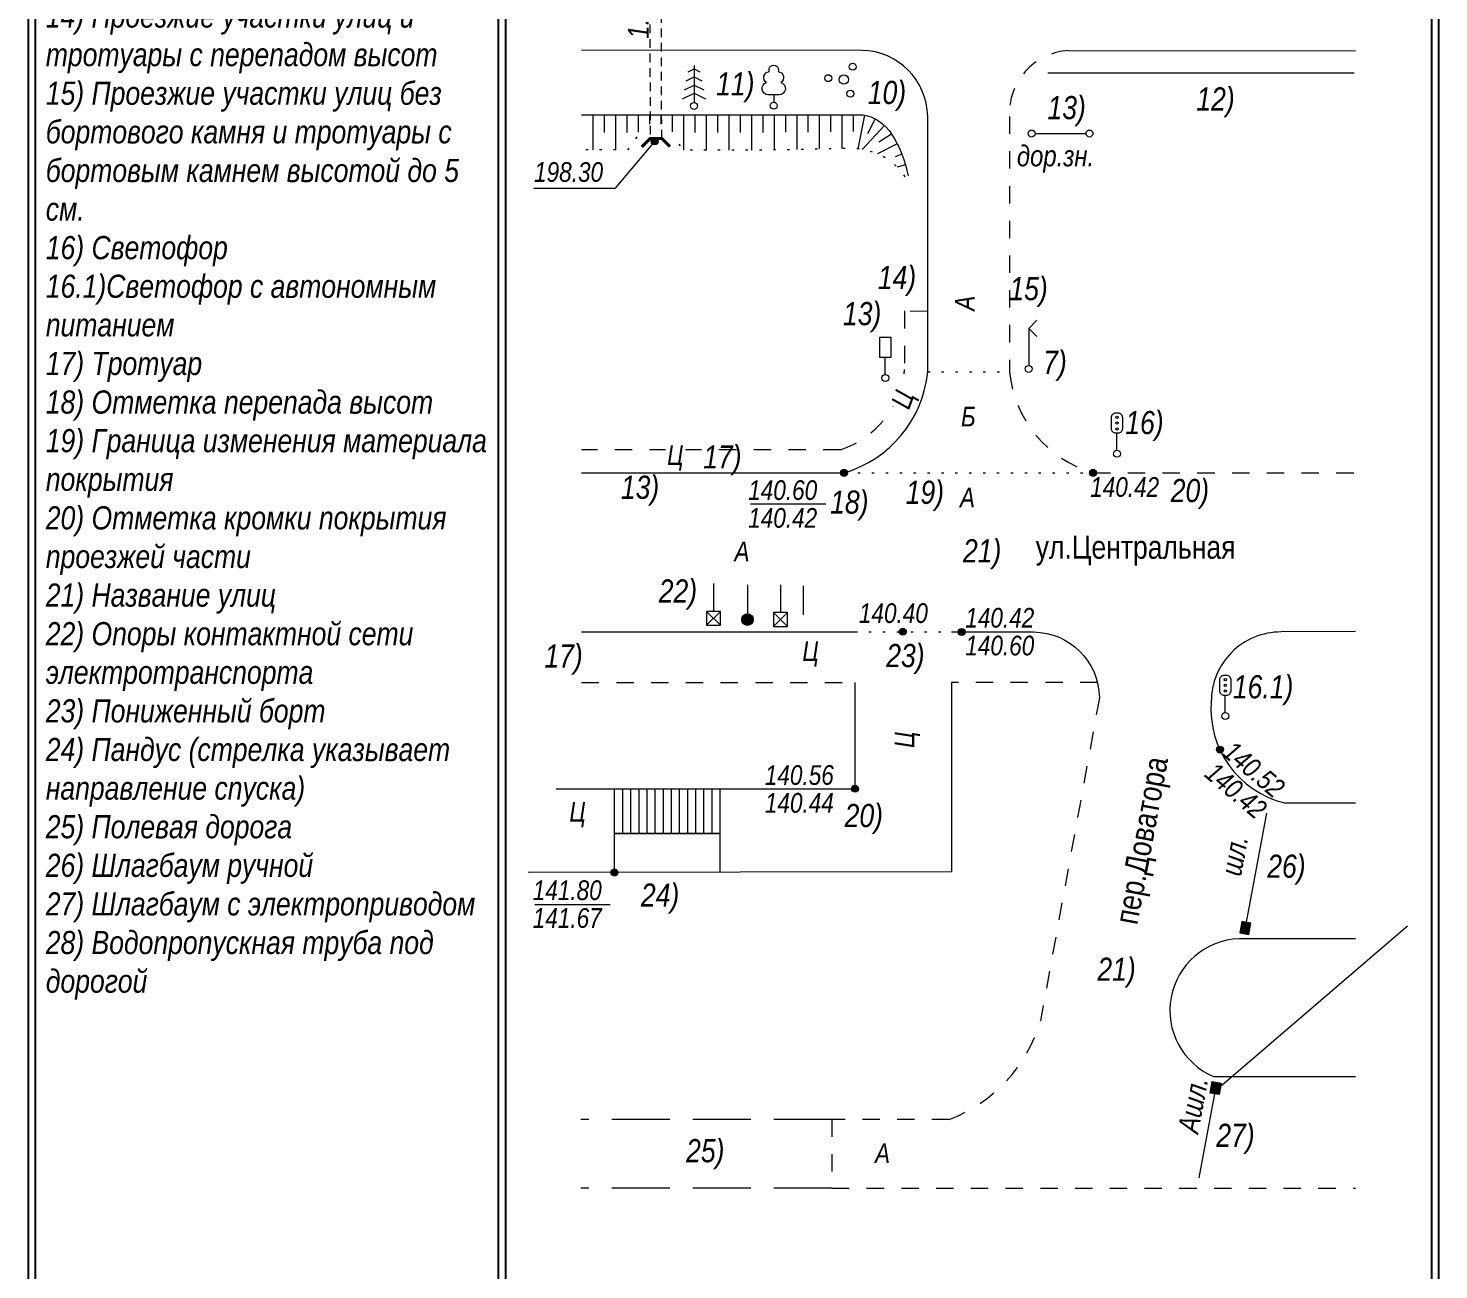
# Model space of a CAD drawing. Header units: metres. Extents: x -331 to 695, y -18 to 691.
# Drawn here: x 64.8 to 125.7, y 593.1 to 646.7 of the extents above; entities that cross this region are included whole.
import ezdxf
from ezdxf.enums import TextEntityAlignment as Align

# ---------------------------------------------------------------- set-up
doc = ezdxf.new("R2010")
doc.units = ezdxf.units.M
for name, pattern in [('СП-0.2х1.0', [1.2, 0.2, -1]), ('СП-1.5х1.0', [2.5, 1.5, -1]), ('СП-1.5х1.5', [3, 1.5, -1.5]), ('СП-5х2', [7, 5, -2]), ('СП_Граница маскировки', [3, 0, -3])]:
    doc.linetypes.add(name, pattern=pattern)
for name, color, linetype, lineweight, true_color in [('10 ЛЭП и объекты электропередачи', 1, 'Continuous', 20, 0xff0000), ('11 Электрический кабель', 1, 'Continuous', 20, 0xff0000), ('16 Гидрография', 7, 'Continuous', 20, 0x52a500), ('17 Рельеф', 7, 'Continuous', 15, 0xa55200)]:
    doc.layers.add(name, color=color, linetype=linetype, lineweight=lineweight, true_color=true_color)
doc.layers.add('15 Дорожная сеть', color=7, linetype='Continuous', lineweight=20)
doc.layers.add('18 Растительность и грунты', color=7, linetype='Continuous', lineweight=20)
doc.styles.add('СП_Д', font='ARIALNI.TTF')
doc.styles.add('СП_Р', font='ARIALN.TTF')
doc.linetypes.add('СП_10.23', pattern='A,0,[133,ltypeshp.shx,S=0.24,R=0,X=0,Y=0],-0.08,[133,ltypeshp.shx,S=0.16,R=0,X=0,Y=0],-0.08,[133,ltypeshp.shx,S=0.08,R=0,X=0,Y=0],-2.18,[133,ltypeshp.shx,S=0.4,R=0,X=0,Y=0],-2.66', length=5)
doc.linetypes.add('СП_4.7.4', pattern='A,8,-2,[131,ltypeshp.shx,S=0.6,R=90,X=0.6,Y=-0.6],8,[131,ltypeshp.shx,S=0.6,R=270,X=-0.6,Y=0.6],-2', length=20)

# ---------------------------------------------------------------- blocks, each defined once
blk = doc.blocks.new('СП_6.20.2.1')
at = {"color": 0}
for q in [(0.71, 4.21), (0.71, 2.79)]:
    blk.add_line((0, 3.5), q, dxfattribs=at)
blk.add_lwpolyline([(0, 3.5), (0, 0.3)], dxfattribs=at)
at = {"color": 0, "linetype": 'Continuous', "lineweight": -2}
blk.add_circle((0, 0), 0.3, dxfattribs=at)
blk = doc.blocks.new('*U554')
at = {"linetype": 'Continuous', "lineweight": -2}
h = blk.add_hatch(color=0, dxfattribs=at)
h.dxf.hatch_style = 1
h.paths.add_polyline_path([(0.4, -0.5), (0.4, 0.5), (-0.4, 0.5), (-0.4, -0.5)])
at = {"color": 0, "linetype": 'Continuous', "lineweight": -2}
blk.add_lwpolyline([(0, 0.5), (0.09, 10.09)], dxfattribs=at)
blk.add_lwpolyline([(0.4, -0.5), (0.4, 0.5), (-0.4, 0.5), (-0.4, -0.5)], close=True, dxfattribs=at)
blk.add_circle((0, 0), 0.05, dxfattribs=at)
at = {"color": 0, "linetype": 'Continuous', "style": 'СП_Д'}
blk.add_attdef('ШЛАГБ', (-1.14, 4.27), '', height=1.8, rotation=89.5, dxfattribs=at)
blk = doc.blocks.new('*U555')
at = {"linetype": 'Continuous', "lineweight": -2}
h = blk.add_hatch(color=0, dxfattribs=at)
h.dxf.hatch_style = 1
h.paths.add_polyline_path([(0.4, 0.5), (0.4, -0.5), (-0.4, -0.5), (-0.4, 0.5)])
at = {"color": 0, "linetype": 'Continuous', "lineweight": -2}
blk.add_lwpolyline([(0.4, 0.5), (0.4, -0.5), (-0.4, -0.5), (-0.4, 0.5)], close=True, dxfattribs=at)
blk.add_lwpolyline([(0, -0.5), (-0.07, -7.87)], dxfattribs=at)
blk.add_circle((0, 0), 0.05, dxfattribs=at)
at = {"color": 0, "linetype": 'Continuous', "style": 'СП_Д'}
blk.add_attdef('ШЛАГБ', (-0.82, -6.26), '', height=1.8, rotation=89.5, dxfattribs=at)
blk = doc.blocks.new('СП_Круг')
at = {"color": 0, "linetype": 'Continuous', "lineweight": -2}
blk.add_circle((0, 0), 0.3, dxfattribs=at)
blk = doc.blocks.new('*U531')
at = {"color": 0, "linetype": 'Continuous', "lineweight": -2}
blk.add_line((0.3, 0), (4.7, 0), dxfattribs=at)
at = {"ltscale": 0.5}
for p in [(0, 0), (5, 0)]:
    blk.add_blockref('СП_Круг', p, dxfattribs=at)
at = {"ltscale": 0.5, "style": 'СП_Д'}
blk.add_attdef('ЗНАК', (-1.27, -2.83), '', height=1.8, dxfattribs=at)
blk = doc.blocks.new('*U607')
at = {"style": 'СП_Р'}
blk.add_attdef('УЛИЦА', text='', height=2, dxfattribs=at).set_placement((0, 0), align=Align.MIDDLE)
blk = doc.blocks.new('*U778')
at = {"color": 0, "insert": (0, 0), "char_height": 1.7, "attachment_point": 8, "style": 'СП_Д', "bg_fill": 3, "box_fill_scale": 1, "bg_fill_color": 256, "bg_fill_transparency": 0}
blk.add_mtext('Ц', dxfattribs=at)
blk = doc.blocks.new('*U781')
at = {"color": 0, "insert": (0.12, 0), "char_height": 1.7, "attachment_point": 8, "style": 'СП_Д', "bg_fill": 3, "box_fill_scale": 1, "bg_fill_color": 256, "bg_fill_transparency": 0}
blk.add_mtext('Б', dxfattribs=at)
blk = doc.blocks.new('*U779')
at = {"color": 0, "insert": (0, 0), "char_height": 1.7, "attachment_point": 8, "style": 'СП_Д', "bg_fill": 3, "box_fill_scale": 1, "bg_fill_color": 256, "bg_fill_transparency": 0}
blk.add_mtext('А', dxfattribs=at)
blk = doc.blocks.new('СП_Точка')
at = {"linetype": 'Continuous', "lineweight": -2}
h = blk.add_hatch(color=0, dxfattribs=at)
h.dxf.hatch_style = 1
h.paths.add_polyline_path([(-0.15, 0, 1), (0.15, 0, 1)])
at = {"color": 0, "linetype": 'Continuous', "lineweight": 0}
blk.add_circle((0, 0), 0.15, dxfattribs=at)
blk = doc.blocks.new('*U714')
at = {"color": 0, "linetype": 'Continuous', "lineweight": -2, "xscale": 2, "yscale": 2, "zscale": 2}
blk.add_blockref('СП_Точка', (0, 0), dxfattribs=at)
at = {"color": 0, "linetype": 'Continuous', "lineweight": 15, "style": 'СП_Д'}
blk.add_attdef('Z', text='', height=1.7, dxfattribs=at).set_placement((-3.51, 2.46), align=Align.TOP_LEFT)
blk = doc.blocks.new('*U665')
at = {"color": 0, "linetype": 'ByBlock', "lineweight": -2}
blk.add_lwpolyline([(0, 0.95), (0, 0.3)], dxfattribs=at)
at = {"color": 0, "linetype": 'Continuous', "lineweight": -2}
blk.add_circle((0, 0), 0.3, dxfattribs=at)
at = {"color": 0, "linetype": 'СП_Граница маскировки', "lineweight": 0}
blk.add_wipeout([(0, 0.95), (0.47, 0.95), (0.83, 1.08), (1.01, 1.41), (0.92, 1.78), (0.62, 2), (0.82, 2.25), (0.84, 2.57), (0.67, 2.83), (0.38, 2.95), (0.33, 3.32), (0, 3.5), (-0.33, 3.32), (-0.38, 2.95), (-0.67, 2.83), (-0.84, 2.57), (-0.82, 2.25), (-0.62, 2), (-0.92, 1.78), (-1.01, 1.41), (-0.83, 1.08), (-0.47, 0.95)], dxfattribs=at)
at = {"color": 0, "linetype": 'ByBlock', "lineweight": -2}
blk.add_lwpolyline([(0, 0.95), (-0.47, 0.95, -0.870665), (-0.62, 2, -0.721398), (-0.38, 2.95, -1.460871), (0.38, 2.95, -0.721398), (0.62, 2, -0.870665), (0.47, 0.95)], format="xyb", close=True, dxfattribs=at)
blk = doc.blocks.new('*U820')
at = {"color": 0, "linetype": 'ByBlock', "lineweight": -2}
for points in [[(-0.67, 2.17), (0, 2.5), (0.67, 2.17)], [(-0.5, 2.95), (0, 3.2), (0.5, 2.95)], [(0, 3.5), (0, 0.3)], [(-0.83, 1.38), (0, 1.8), (0.83, 1.38)], [(-1, 0.6), (0, 1.1), (1, 0.6)]]:
    blk.add_lwpolyline(points, dxfattribs=at)
at = {"color": 0, "linetype": 'Continuous', "lineweight": -2}
blk.add_circle((0, 0), 0.3, dxfattribs=at)
blk = doc.blocks.new('СП_10.20')
at = {"color": 0, "linetype": 'ByBlock', "lineweight": -2}
for centre, radius in [((0.77, 1.11), 0.3), ((-1.34, 0.12), 0.3), ((0, 0), 0.4), ((0.57, -1.22), 0.3)]:
    blk.add_circle(centre, radius, dxfattribs=at)
blk = doc.blocks.new('*U21')
at = {"color": 0, "lineweight": -2}
blk.add_lwpolyline([(0, 4, 0, 0.8, 0), (0, 2.6, 0, 0, 0), (0, 0, 0, 0, 0)], format="xyseb", dxfattribs=at)
blk = doc.blocks.new('*U301')
at = {"color": 0, "lineweight": -2}
for p, q in [((0.7, 3.86), (0.7, 0)), ((1.4, 3.86), (1.4, 0)), ((2.1, 3.86), (2.1, 0)), ((2.8, 3.86), (2.8, 0)), ((3.5, 3.86), (3.5, 0)), ((4.2, 3.86), (4.2, 0)), ((4.9, 3.86), (4.9, 0)), ((5.6, 3.86), (5.6, 0)), ((6.3, 3.86), (6.3, 0)), ((7, 3.86), (7, 0)), ((7.7, 3.86), (7.7, 0)), ((8.4, 3.86), (8.4, 0))]:
    blk.add_line(p, q, dxfattribs=at)
blk.add_lwpolyline([(9.1, 3.86), (9.1, 0), (0, 0), (0, 3.86), (9.1, 3.86)], dxfattribs=at)
blk = doc.blocks.new('*U692')
at = {"color": 0, "linetype": 'Continuous', "lineweight": -2, "xscale": 2, "yscale": 2, "zscale": 2}
blk.add_blockref('СП_Точка', (0, 0), dxfattribs=at)
at = {"color": 0, "linetype": 'Continuous', "lineweight": 15, "style": 'СП_Д'}
blk.add_attdef('Z', text='', height=1.7, dxfattribs=at).set_placement((0.03, -0.36), align=Align.TOP_LEFT)
blk = doc.blocks.new('СП_6.20.3')
at = {"color": 0, "linetype": 'Continuous', "lineweight": -2}
blk.add_lwpolyline([(0, 0.3), (0, 1.8)], dxfattribs=at)
at = {"ltscale": 0.5}
blk.add_blockref('СП_Круг', (0, 0), dxfattribs=at)
at = {"color": 0, "linetype": 'Continuous', "lineweight": 0}
blk.add_wipeout([(-0.5, 1.8), (0.5, 1.8), (0.5, 3.5), (-0.5, 3.5)], dxfattribs=at)
at = {"color": 0, "linetype": 'Continuous', "lineweight": -2}
blk.add_lwpolyline([(-0.5, 1.8), (0.5, 1.8), (0.5, 3.5), (-0.5, 3.5)], close=True, dxfattribs=at)
blk = doc.blocks.new('*U793')
at = {"color": 0, "ltscale": 0.5}
blk.add_blockref('СП_Круг', (0, 0), dxfattribs=at)
at = {"color": 0, "linetype": 'СП_Граница маскировки', "lineweight": -2}
blk.add_wipeout([(-0.1, 1.8), (0.1, 1.8), (0.38, 1.92), (0.5, 2.2), (0.5, 3.1), (0.38, 3.38), (0.1, 3.5), (-0.1, 3.5), (-0.38, 3.38), (-0.5, 3.1), (-0.5, 2.2), (-0.38, 1.92)], dxfattribs=at)
at = {"color": 0, "linetype": 'Continuous', "lineweight": -2}
blk.add_lwpolyline([(-0.1, 1.8), (0.1, 1.8, 0.414214), (0.5, 2.2), (0.5, 3.1, 0.414214), (0.1, 3.5), (-0.1, 3.5, 0.414214), (-0.5, 3.1), (-0.5, 2.2, 0.414214)], format="xyb", close=True, dxfattribs=at)
blk.add_lwpolyline([(0, 0.3), (0, 1.8)], dxfattribs=at)
for centre in [(0, 3.15), (0, 2.65), (0, 2.15)]:
    blk.add_circle(centre, 0.1, dxfattribs=at)
blk = doc.blocks.new('*U657')
at = {"color": 0, "linetype": 'Continuous', "lineweight": -2, "xscale": 2, "yscale": 2, "zscale": 2}
blk.add_blockref('СП_Точка', (0, 0), dxfattribs=at)
at = {"color": 0, "linetype": 'Continuous', "lineweight": 15, "style": 'СП_Д'}
for tag, p in [('Z', (0.6, 0.35)), ('H', (0.6, -2.05))]:
    blk.add_attdef(tag, text='', height=1.7, dxfattribs=at).set_placement(p, align=Align.BOTTOM_LEFT)
blk = doc.blocks.new('*U658')
at = {"color": 0, "linetype": 'Continuous', "lineweight": 15}
blk.add_line((-8.09, -2.68), (-1.59, -2.68), dxfattribs=at)
at = {"color": 0, "linetype": 'Continuous', "lineweight": -2, "xscale": 2, "yscale": 2, "zscale": 2}
blk.add_blockref('СП_Точка', (0, 0), dxfattribs=at)
at = {"color": 0, "linetype": 'Continuous', "lineweight": 15, "style": 'СП_Д'}
for tag, p in [('H', (-7.99, -0.63)), ('Z', (-7.99, -3.03))]:
    blk.add_attdef(tag, text='', height=1.7, dxfattribs=at).set_placement(p, align=Align.TOP_LEFT)
blk = doc.blocks.new('*U664')
at = {"color": 0, "linetype": 'Continuous', "lineweight": 15}
blk.add_line((-6.86, -2.76), (-0.36, -2.76), dxfattribs=at)
at = {"color": 0, "linetype": 'Continuous', "lineweight": -2, "xscale": 2, "yscale": 2, "zscale": 2}
blk.add_blockref('СП_Точка', (0, 0), dxfattribs=at)
at = {"color": 0, "linetype": 'Continuous', "lineweight": 15, "style": 'СП_Д'}
for tag, p in [('Z', (-6.76, -2.41)), ('H', (-6.76, -4.81))]:
    blk.add_attdef(tag, text='', height=1.7, dxfattribs=at).set_placement(p, align=Align.BOTTOM_LEFT)
blk = doc.blocks.new('*U656')
at = {"color": 0, "linetype": 'Continuous', "lineweight": -2, "xscale": 2, "yscale": 2, "zscale": 2}
blk.add_blockref('СП_Точка', (0, 0), dxfattribs=at)
at = {"color": 0, "linetype": 'Continuous', "lineweight": 15, "style": 'СП_Д'}
for tag, p in [('H', (-7.35, -2.54)), ('Z', (-6, -4.52))]:
    blk.add_attdef(tag, text='', height=1.7, rotation=34.3186, dxfattribs=at).set_placement(p, align=Align.TOP_LEFT)
blk = doc.blocks.new('*U663')
at = {"color": 0, "linetype": 'Continuous', "lineweight": -2, "xscale": 2, "yscale": 2, "zscale": 2}
blk.add_blockref('СП_Точка', (0, 0), dxfattribs=at)
at = {"color": 0, "linetype": 'Continuous', "lineweight": 15, "style": 'СП_Д'}
for tag, p in [('H', (1.45, 0.68)), ('Z', (-0.11, -1.15))]:
    blk.add_attdef(tag, text='', height=1.7, rotation=319.6597, dxfattribs=at).set_placement(p, align=Align.TOP_LEFT)
blk = doc.blocks.new('*U790')
at = {"color": 0, "linetype": 'Continuous', "lineweight": -2}
blk.add_lwpolyline([(0, 3), (0, 0.5)], dxfattribs=at)
at = {"color": 0, "linetype": 'СП_Граница маскировки', "lineweight": 0, "ltscale": 10}
blk.add_wipeout([(-0.6, -0.6), (0.6, -0.6), (0.6, 0.6), (-0.6, 0.6)], dxfattribs=at)
at = {"color": 0, "linetype": 'Continuous', "lineweight": -2}
for points in [[(-0.6, 0.6), (0.6, -0.6)], [(0.6, 0.6), (-0.6, -0.6)]]:
    blk.add_lwpolyline(points, dxfattribs=at)
blk.add_lwpolyline([(-0.6, -0.6), (0.6, -0.6), (0.6, 0.6), (-0.6, 0.6)], close=True, dxfattribs=at)
blk = doc.blocks.new('*U791')
at = {"linetype": 'Continuous', "lineweight": -2}
h = blk.add_hatch(color=0, dxfattribs=at)
h.dxf.hatch_style = 1
h.paths.add_polyline_path([(0.5, 0, 1), (-0.5, 0, 1)])
at = {"color": 0, "linetype": 'Continuous', "lineweight": -2}
blk.add_lwpolyline([(0, 3), (0, 0.5)], dxfattribs=at)
blk.add_circle((0, 0), 0.5, dxfattribs=at)
blk = doc.blocks.new('*U789')
at = {"color": 0, "linetype": 'Continuous', "lineweight": 40}
for points in [[(1.15, 26.79), (0.45, 26.08), (-0.55, 26.08), (-1.26, 26.79)], [(1.21, -0.7), (0.5, 0), (-0.5, 0), (-1.21, -0.71)]]:
    blk.add_lwpolyline(points, dxfattribs=at)
at = {"color": 0, "linetype": 'СП-1.5х1.0', "lineweight": -2, "ltscale": 0.5}
blk.add_lwpolyline([(0.5, 0), (0.45, 26.08), (-0.55, 26.08), (-0.5, 0)], close=True, dxfattribs=at)
at = {"color": 0, "linetype": 'Continuous', "lineweight": -2, "style": 'СП_Д', "flags": 4}
for tag, p in [('D_002', (-0.61, 11.89)), ('D_001', (-0.61, 8.99))]:
    blk.add_attdef(tag, p, '', height=1.8, rotation=90.1186, dxfattribs=at)
blk = doc.blocks.new('*U805')
at = {"color": 0, "linetype": 'Continuous', "lineweight": 15}
for p in [(0, 0), (-10.42, -4.04)]:
    blk.add_line(p, (-3.42, -4.04), dxfattribs=at)
at = {"color": 0, "linetype": 'Continuous', "lineweight": -2, "xscale": 2, "yscale": 2, "zscale": 2}
blk.add_blockref('СП_Точка', (0, 0), dxfattribs=at)
at = {"color": 0, "linetype": 'Continuous', "lineweight": 15, "style": 'СП_Д'}
for tag, p in [('Z', (-10.12, 0.21)), ('Z1', (-10.12, -1.79))]:
    blk.add_attdef(tag, text='', height=1.7, dxfattribs=at).set_placement(p, align=Align.TOP_LEFT)
blk = doc.blocks.new('*U549')
at = {"color": 0, "linetype": 'Continuous', "lineweight": -2}
blk.add_lwpolyline([(0, 2.5), (0, 0)], dxfattribs=at)

msp = doc.modelspace()

# ---------------------------------------------------------------- linework, layer by layer
at = {"ltscale": 0.5}
msp.add_lwpolyline([(65.1, 514.504), (85.1, 514.504), (85.1, 674.235), (65.1, 674.235)], close=True, dxfattribs=at)
at = {"layer": '11 Электрический кабель', "linetype": 'СП_4.7.4', "ltscale": 0.5}
msp.add_lwpolyline([(116.333, 601.045), (124.344, 607.924)], dxfattribs=at)
at = {"layer": '15 Дорожная сеть', "linetype": 'Continuous', "lineweight": 15, "ltscale": 0.5}
for points in [[(88.693, 627.488), (100.025, 627.488, 0.305299), (103.634, 631.846), (103.633, 642.873, 0.407594), (100.789, 645.726), (88.693, 645.735)], [(104.663, 620.616), (108.202, 620.616, -0.410433), (111.046, 617.774)], [(122.107, 620.638), (118.888, 620.617, 0.415109), (115.879, 617.617, 0.369055), (119.034, 613.24), (122.107, 613.24)], [(122.107, 607.371), (117.081, 607.371, 0.801761), (115.976, 601.421), (122.107, 601.421)]]:
    msp.add_lwpolyline(points, format="xyb", dxfattribs=at)
at = {"layer": '15 Дорожная сеть', "linetype": 'СП-1.5х1.5', "lineweight": 15, "ltscale": 0.5}
for points in [[(109.709, 645.719, 0.413941), (107.166, 642.873), (107.166, 631.846, 0.305299), (110.775, 627.488), (122.107, 627.488)], [(103.634, 634.456), (102.639, 634.478), (102.639, 631.945, -0.296145), (99.873, 628.488), (88.693, 628.488)]]:
    msp.add_lwpolyline(points, format="xyb", dxfattribs=at)
at = {"layer": '15 Дорожная сеть', "linetype": 'Continuous', "lineweight": 15, "ltscale": 0.5}
for points in [[(109.709, 645.719), (122.107, 645.709)], [(88.693, 620.616), (100.5, 620.616)], [(104.663, 618.434), (104.663, 610.257), (86.383, 610.224)], [(87.595, 613.846), (100.5, 613.846), (100.5, 618.434)]]:
    msp.add_lwpolyline(points, dxfattribs=at)
at = {"layer": '15 Дорожная сеть', "linetype": 'СП-0.2х1.0', "lineweight": 15, "ltscale": 0.5, "flags": 128}
for points in [[(103.634, 631.846), (107.166, 631.846)], [(100.025, 627.488), (110.775, 627.488)]]:
    msp.add_lwpolyline(points, dxfattribs=at)
at = {"layer": '15 Дорожная сеть', "linetype": 'СП-0.2х1.0', "lineweight": 20, "ltscale": 0.5, "flags": 128}
msp.add_lwpolyline([(100.5, 620.616), (104.663, 620.616)], dxfattribs=at)
at = {"layer": '15 Дорожная сеть', "linetype": 'СП-1.5х1.5', "lineweight": 15, "ltscale": 0.5}
for points in [[(88.693, 618.434), (100.5, 618.434)], [(110.964, 618.434), (104.663, 618.434)]]:
    msp.add_lwpolyline(points, dxfattribs=at)
at = {"layer": '15 Дорожная сеть', "linetype": 'Continuous', "lineweight": 15, "ltscale": 0.5}
msp.add_lwpolyline([(94.662, 610.239), (90.109, 610.23), (90.109, 611.916), (94.659, 611.916)], close=True, dxfattribs=at)
at = {"layer": '15 Дорожная сеть', "linetype": 'СП-5х2', "lineweight": 15, "ltscale": 0.5, "flags": 128}
for points in [[(99.498, 599.571), (88.665, 599.571)], [(99.498, 596.596), (88.665, 596.596)]]:
    msp.add_lwpolyline(points, dxfattribs=at)
at = {"layer": '17 Рельеф', "color": 7, "lineweight": 15, "ltscale": 0.5}
for p, q in [((89.18, 642.945), (89.18, 641.431)), ((89.668, 642.945), (89.668, 642.188)), ((90.157, 642.945), (90.157, 641.43)), ((90.646, 642.945), (90.646, 642.187)), ((91.135, 642.945), (91.135, 642.197)), ((91.623, 642.945), (91.623, 642.539)), ((92.112, 642.945), (92.112, 642.539)), ((92.601, 642.945), (92.601, 642.215)), ((93.09, 642.945), (93.09, 641.428)), ((93.579, 642.945), (93.579, 642.186)), ((94.067, 642.945), (94.067, 641.427)), ((94.556, 642.945), (94.556, 642.186)), ((95.045, 642.945), (95.045, 641.426)), ((95.534, 642.945), (95.534, 642.185)), ((96.022, 642.945), (96.022, 641.425)), ((97.978, 642.945), (97.978, 641.45)), ((98.466, 642.945), (98.466, 642.203)), ((98.955, 642.945), (98.955, 641.473)), ((99.444, 642.945), (99.444, 642.215)), ((99.933, 642.945), (99.933, 641.496)), ((100.421, 642.945), (100.421, 642.221)), ((100.909, 642.933), (100.612, 641.482)), ((101.369, 642.771), (101.036, 642.121)), ((101.768, 642.492), (100.809, 641.453)), ((102.078, 642.116), (101.531, 641.767)), ((102.321, 641.692), (101.467, 641.257)), ((102.522, 641.247), (102.225, 641.131)), ((102.678, 640.784), (102.323, 640.683))]:
    msp.add_line(p, q, dxfattribs=at)
at = {"layer": '17 Рельеф', "color": 0, "linetype": 'СП-0.2х1.0', "lineweight": 15, "ltscale": 0.5, "flags": 128}
msp.add_lwpolyline([(91.076, 641.997), (90.677, 641.43), (88.69, 641.431)], dxfattribs=at)
msp.add_lwpolyline([(102.664, 640.272, 0.07051), (102.04, 640.94, 0.161692), (100.165, 641.501), (96.898, 641.425), (93.09, 641.428), (92.677, 641.997)], format="xyb", dxfattribs=at)
at = {"layer": '18 Растительность и грунты', "linetype": 'СП_10.23', "ltscale": 0.5}
msp.add_lwpolyline([(108.825, 644.766), (122.043, 644.766)], dxfattribs=at)

# ---------------------------------------------------------------- block references
at = {"layer": '10 ЛЭП и объекты электропередачи', "color": 0, "linetype": 'Continuous', "lineweight": 20, "ltscale": 0.5, "xscale": 0.5, "yscale": 0.5, "zscale": 0.5}
msp.add_blockref('*U791', (95.855, 621.152), dxfattribs=at)
at = {"layer": '10 ЛЭП и объекты электропередачи', "color": 0, "linetype": 'Continuous', "lineweight": 20, "xscale": 0.5, "yscale": 0.5, "zscale": 0.5}
msp.add_blockref('*U549', (98.256, 621.355), dxfattribs=at)
at = {"layer": '15 Дорожная сеть', "color": 0, "linetype": 'Continuous', "lineweight": 20, "ltscale": 0.5, "xscale": 0.5, "yscale": 0.5, "zscale": 0.5}
for name, p, values in [('*U531', (108.12, 642.14), {'ЗНАК': 'дор.зн.'}), ('*U607', (112.611, 624.128), {'УЛИЦА': 'ул.Центральная'})]:
    msp.add_blockref(name, p, dxfattribs=at).add_auto_attribs(values)
at = {"layer": '15 Дорожная сеть', "color": 0, "linetype": 'Continuous', "lineweight": 20, "ltscale": 0.5}
for name, p, xscale, yscale, zscale in [('СП_6.20.2.1', (107.997, 631.976), 0.5, 0.5, 0.5), ('*U781', (105.329, 629.492), 0.4999999999999999, 0.4999999999999999, 0.4999999999999999), ('*U779', (95.617, 623.668), 0.4999999999999999, 0.4999999999999999, 0.4999999999999999), ('*U778', (98.578, 619.116), 0.4999999999999999, 0.4999999999999999, 0.4999999999999999), ('*U779', (101.685, 597.682), 0.4999999999999999, 0.4999999999999999, 0.4999999999999999)]:
    msp.add_blockref(name, p, dxfattribs=dict(at, xscale=xscale, yscale=yscale, zscale=zscale))
at = {"layer": '15 Дорожная сеть', "color": 0, "linetype": 'Continuous', "lineweight": 20, "ltscale": 0.5, "xscale": 0.5, "yscale": 0.5, "zscale": 0.5}
for name, p, rotation, values in [('*U607', (113.007, 611.591), 79.48794447550462, {'УЛИЦА': 'пер.Доватора'}), ('*U554', (117.35, 607.833), 349.9794095194956, {'ШЛАГБ': 'шл.'})]:
    msp.add_blockref(name, p, dxfattribs=dict(at, rotation=rotation)).add_auto_attribs(values)
at = {"layer": '15 Дорожная сеть', "color": 0, "linetype": 'Continuous', "lineweight": 20, "ltscale": 2}
for name, p, xscale, yscale, zscale, rotation in [('*U301', (90.109, 611.916), 0.4999999999999989, 0.4999999999999989, 0.4999999999999989, 0.0005741071368227881), ('*U21', (91.558, 611.123), 0.4999999999999996, 0.4999999999999996, 0.4999999999999996, 270)]:
    msp.add_blockref(name, p, dxfattribs=dict(at, xscale=xscale, yscale=yscale, zscale=zscale, rotation=rotation))
at = {"layer": '15 Дорожная сеть', "color": 0, "linetype": 'Continuous', "lineweight": 20, "ltscale": 0.5}
ref = msp.add_blockref('*U555', (116.066, 600.919), dxfattribs=dict(at, xscale=0.5, yscale=0.5, zscale=0.5, rotation=349.9794095194956))
ref.add_attrib('ШЛАГБ', 'Ашл.', (115.308, 598.926), dxfattribs={"layer": '0', "color": 0, "linetype": 'Continuous', "height": 0.9, "rotation": 79.47941, "style": 'СП_Д'})
at = {"layer": '16 Гидрография', "color": 0, "linetype": 'Continuous', "lineweight": 20, "ltscale": 0.5}
ref = msp.add_blockref('*U789', (91.9, 641.927), dxfattribs=dict(at, xscale=0.5, yscale=0.5, zscale=0.5))
ref.add_attrib('D_001', '1.0', (91.593, 646.234), dxfattribs={"layer": '0', "color": 0, "linetype": 'Continuous', "lineweight": -2, "height": 0.9, "rotation": 90.11862, "style": 'СП_Д', "flags": 4})
ref.add_attrib('D_002', 'ЖБ', (91.59, 647.677), dxfattribs={"layer": '0', "color": 0, "linetype": 'Continuous', "lineweight": -2, "height": 0.9, "rotation": 90.11862, "style": 'СП_Д'})
at = {"layer": '16 Гидрография', "color": 0, "linetype": 'Continuous', "lineweight": 20}
ref = msp.add_blockref('*U805', (91.846, 641.8), dxfattribs=dict(at, xscale=0.5, yscale=0.5, zscale=0.5))
ref.add_attrib('Z1_001', '198.30', (86.64, 640.054), dxfattribs={"layer": '0', "color": 0, "linetype": 'Continuous', "lineweight": 15, "height": 0.85, "style": 'СП_Д'})
at = {"layer": '17 Рельеф', "color": 0, "linetype": 'Continuous', "lineweight": 20}
ref = msp.add_blockref('*U658', (100.025, 627.488), dxfattribs=dict(at, xscale=0.5, yscale=0.5, zscale=0.5))
ref.add_attrib('H_001', '140.60', (95.885, 626.317), dxfattribs={"layer": '0', "color": 0, "linetype": 'Continuous', "lineweight": 15, "height": 0.85, "style": 'СП_Д'})
ref.add_attrib('Z_001', '140.42', (95.885, 625.117), dxfattribs={"layer": '0', "color": 0, "linetype": 'Continuous', "lineweight": 15, "height": 0.85, "style": 'СП_Д'})
at = {"layer": '17 Рельеф', "color": 0, "linetype": 'Continuous', "lineweight": 20, "ltscale": 0.5}
ref = msp.add_blockref('*U692', (110.775, 627.488), dxfattribs=dict(at, xscale=0.5, yscale=0.5, zscale=0.5))
ref.add_attrib('Z_001', '140.42', (110.648, 626.452), dxfattribs={"layer": '0', "color": 0, "linetype": 'Continuous', "lineweight": 15, "height": 0.85, "style": 'СП_Д'})
ref = msp.add_blockref('*U714', (102.561, 620.632), dxfattribs=dict(at, xscale=0.5, yscale=0.5, zscale=0.5))
ref.add_attrib('Z_001', '140.40', (100.664, 621.006), dxfattribs={"layer": '0', "color": 0, "linetype": 'Continuous', "lineweight": 15, "height": 0.85, "style": 'СП_Д'})
at = {"layer": '17 Рельеф', "color": 0, "linetype": 'Continuous', "lineweight": 20}
ref = msp.add_blockref('*U657', (105.101, 620.616), dxfattribs=dict(at, xscale=0.5, yscale=0.5, zscale=0.5))
ref.add_attrib('H_001', '140.60', (105.257, 619.606), dxfattribs={"layer": '0', "color": 0, "linetype": 'Continuous', "lineweight": 15, "height": 0.85, "style": 'СП_Д'})
ref.add_attrib('Z_001', '140.42', (105.257, 620.806), dxfattribs={"layer": '0', "color": 0, "linetype": 'Continuous', "lineweight": 15, "height": 0.85, "style": 'СП_Д'})
ref = msp.add_blockref('*U663', (116.251, 615.539), dxfattribs=dict(at, xscale=0.5, yscale=0.5, zscale=0.5))
ref.add_attrib('H_001', '140.52', (116.311, 615.323), dxfattribs={"layer": '0', "color": 0, "linetype": 'Continuous', "lineweight": 15, "height": 0.85, "rotation": 319.65975, "style": 'СП_Д'})
ref.add_attrib('Z_001', '140.42', (115.534, 614.409), dxfattribs={"layer": '0', "color": 0, "linetype": 'Continuous', "lineweight": 15, "height": 0.85, "rotation": 319.65975, "style": 'СП_Д'})
ref = msp.add_blockref('*U656', (100.5, 613.846), dxfattribs=dict(at, xscale=0.5, yscale=0.5, zscale=0.5, rotation=325.7917168047741))
ref.add_attrib('H_001', '140.56', (96.602, 614.01), dxfattribs={"layer": '0', "color": 0, "linetype": 'Continuous', "lineweight": 15, "height": 0.85, "rotation": 0.11035, "style": 'СП_Д'})
ref.add_attrib('Z_001', '140.44', (96.605, 612.81), dxfattribs={"layer": '0', "color": 0, "linetype": 'Continuous', "lineweight": 15, "height": 0.85, "rotation": 0.11035, "style": 'СП_Д'})
ref = msp.add_blockref('*U664', (90.109, 610.23), dxfattribs=dict(at, xscale=0.5, yscale=0.5, zscale=0.5))
ref.add_attrib('H_001', '141.67', (86.583, 607.841), dxfattribs={"layer": '0', "color": 0, "linetype": 'Continuous', "lineweight": 15, "height": 0.85, "style": 'СП_Д'})
ref.add_attrib('Z_001', '141.80', (86.583, 609.041), dxfattribs={"layer": '0', "color": 0, "linetype": 'Continuous', "lineweight": 15, "height": 0.85, "style": 'СП_Д'})
at = {"layer": '18 Растительность и грунты', "color": 0, "linetype": 'Continuous', "lineweight": 20, "xscale": 0.5, "yscale": 0.5, "zscale": 0.5}
msp.add_blockref('*U820', (93.547, 643.334), dxfattribs=at)
at = {"layer": '18 Растительность и грунты', "color": 0, "linetype": 'Continuous', "lineweight": 20, "ltscale": 2, "xscale": 0.5, "yscale": 0.5, "zscale": 0.5}
msp.add_blockref('СП_10.20', (100.013, 644.471), dxfattribs=at)

# ---------------------------------------------------------------- texts
at = {"color": 7, "lineweight": 13, "insert": (65.56, 672.72), "char_height": 1, "width": 19.01215, "attachment_point": 1, "style": 'СП_Д'}
msp.add_mtext('1) Автомагистрали\\P2) Направление движения\\P3) Указатель километров\\P4) Материал покрытия\\P5) Индексы и номера дорог\\P6) Постоянные арки на дорогах\\P7) Указатели дорог, названия населённых пунктов, рек\\P8) Скоростные и обычные дороги с капитальным покрытием\\P9) Ряды деревьев вдоль дорог\\P10) Кусты отдельностоящие\\P11) Деревья отдельностоящие\\P12) Ряды кустарников\\P13) Прочие дорожные знаки\\P14) Проезжие участки улиц и тротуары с перепадом высот\\P15) Проезжие участки улиц без бортового камня и тротуары с бортовым камнем высотой до 5 см.\\P16) Светофор\\P16.1)Светофор с автономным питанием\\P17) Тротуар\\P18) Отметка перепада высот \\P19) Граница изменения материала покрытия\\P20) Отметка кромки покрытия проезжей части\\P21) Название улиц\\P22) Опоры контактной сети электротранспорта\\P23) Пониженный борт\\P24) Пандус (стрелка указывает направление спуска)\\P25) Полевая дорога\\P26) Шлагбаум ручной\\P27) Шлагбаум с электроприводом\\P28) Водопропускная труба под дорогой ', dxfattribs=at)
at = {"color": 212, "lineweight": 13, "true_color": 0xe000e0, "char_height": 1, "width": 1, "attachment_point": 5, "style": 'СП_Д'}
for s, insert in [('11)', (95.328, 644.135)), ('10)', (101.875, 643.763)), ('13)', (109.633, 643.108)), ('12)', (116.062, 643.484)), ('14)', (102.308, 635.774)), ('15)', (107.99, 635.293)), ('13)', (100.803, 634.213)), ('7)', (109.13, 632.111)), ('16)', (112.993, 629.508)), ('17)', (94.77, 628.026)), ('13)', (91.215, 626.715)), ('20)', (114.955, 626.575)), ('18)', (100.252, 626.075)), ('19)', (103.513, 626.498)), ('21)', (105.986, 623.972)), ('22)', (92.852, 622.237)), ('17)', (87.914, 619.43)), ('23)', (102.671, 619.447)), ('16.1)', (118.115, 618.1)), ('20)', (100.876, 612.54)), ('26)', (119.122, 610.352)), ('24)', (92.081, 609.105)), ('21)', (111.789, 605.903)), ('27)', (116.922, 598.731)), ('25)', (94.032, 598.068))]:
    msp.add_mtext(s, dxfattribs=dict(at, insert=insert))

# ---------------------------------------------------------------- next in the draw order: linework, layer by layer
at = {"layer": '15 Дорожная сеть', "linetype": 'СП-1.5х1.5', "lineweight": 15, "ltscale": 0.5}
msp.add_lwpolyline([(111.046, 617.774), (108.502, 603.823, -0.236402), (104.568, 599.571), (99.498, 599.571), (99.498, 596.596), (122.107, 596.596)], format="xyb", dxfattribs=at)

# ---------------------------------------------------------------- next in the draw order: block references
at = {"layer": '15 Дорожная сеть', "color": 0, "linetype": 'Continuous', "lineweight": 20, "ltscale": 0.5}
for p, xscale, yscale, zscale, rotation in [((103.179, 630.424), 0.4999999999999996, 0.4999999999999996, 0.4999999999999996, 69.37003242457601), ((88.519, 612.181), 0.4999999999999998, 0.4999999999999998, 0.4999999999999998, 0.1103484653298098)]:
    msp.add_blockref('*U778', p, dxfattribs=dict(at, xscale=xscale, yscale=yscale, zscale=zscale, rotation=rotation))
at = {"layer": '15 Дорожная сеть', "color": 0, "linetype": 'Continuous', "lineweight": 20, "ltscale": 0.5, "xscale": 0.4999999999999999, "yscale": 0.4999999999999999, "zscale": 0.4999999999999999}
msp.add_blockref('*U778', (92.74, 627.581), dxfattribs=at)
at = {"layer": '18 Растительность и грунты', "color": 0, "linetype": 'Continuous', "lineweight": 20, "xscale": 0.5, "yscale": 0.5, "zscale": 0.5}
msp.add_blockref('*U665', (96.987, 643.34), dxfattribs=at)

# ---------------------------------------------------------------- next in the draw order: linework, layer by layer
at = {"layer": '17 Рельеф', "color": 7, "lineweight": 15, "ltscale": 0.5}
for p, q in [((96.511, 642.945), (96.511, 642.185)), ((97, 642.945), (97, 641.427)), ((97.489, 642.945), (97.489, 642.192))]:
    msp.add_line(p, q, dxfattribs=at)
at = {"layer": '17 Рельеф', "color": 0, "lineweight": 15, "ltscale": 0.5}
msp.add_lwpolyline([(88.691, 642.945), (100.847, 642.945, -0.215507), (102.076, 642.119, -0.097714), (102.789, 640.308)], format="xyb", dxfattribs=at)

# ---------------------------------------------------------------- next in the draw order: block references
at = {"layer": '15 Дорожная сеть', "color": 0, "linetype": 'Continuous', "lineweight": 20, "ltscale": 0.5, "xscale": 0.5, "yscale": 0.5, "zscale": 0.5}
msp.add_blockref('СП_6.20.3', (101.8, 631.583), dxfattribs=at)
at = {"layer": '15 Дорожная сеть', "color": 0, "linetype": 'Continuous', "lineweight": 20, "ltscale": 0.5, "xscale": 0.4999999999999999, "yscale": 0.4999999999999999, "zscale": 0.4999999999999999, "rotation": 89.99999999878918}
msp.add_blockref('*U778', (103.305, 615.963), dxfattribs=at)

# ---------------------------------------------------------------- next in the draw order: linework, layer by layer
at = {"color": 0, "linetype": 'Continuous', "ltscale": 0.5}
msp.add_lwpolyline([(64.8, 514.204), (125.7, 514.204), (125.7, 686.186), (64.8, 686.186)], close=True, dxfattribs=at)
at = {"ltscale": 0.5}
msp.add_lwpolyline([(85.4, 514.204), (125.4, 514.204), (125.4, 674.235), (85.4, 674.235)], close=True, dxfattribs=at)

# ---------------------------------------------------------------- next in the draw order: block references
at = {"layer": '10 ЛЭП и объекты электропередачи', "color": 0, "linetype": 'Continuous', "lineweight": 20, "ltscale": 0.5, "xscale": 0.5, "yscale": 0.5, "zscale": 0.5}
for p in [(94.382, 621.207), (97.276, 621.152)]:
    msp.add_blockref('*U790', p, dxfattribs=at)
at = {"layer": '15 Дорожная сеть', "color": 0, "linetype": 'Continuous', "lineweight": 20, "ltscale": 0.5, "xscale": 0.4999999999999999, "yscale": 0.4999999999999999, "zscale": 0.4999999999999999, "rotation": 90.00000000000001}
msp.add_blockref('*U779', (105.659, 634.813), dxfattribs=at)
at = {"layer": '15 Дорожная сеть', "color": 0, "linetype": 'Continuous', "lineweight": 20, "ltscale": 0.5}
for name, p, xscale, yscale, zscale in [('*U793', (111.805, 628.312), 0.5, 0.5, 0.5), ('*U779', (105.351, 625.999), 0.4999999999999999, 0.4999999999999999, 0.4999999999999999)]:
    msp.add_blockref(name, p, dxfattribs=dict(at, xscale=xscale, yscale=yscale, zscale=zscale))
at = {"layer": '15 Дорожная сеть', "color": 116, "linetype": 'Continuous', "lineweight": 20, "ltscale": 0.5, "true_color": 0x007f3f, "xscale": 0.5, "yscale": 0.5, "zscale": 0.5}
msp.add_blockref('*U793', (116.483, 616.987), dxfattribs=at)

doc.saveas('drawing.dxf')
